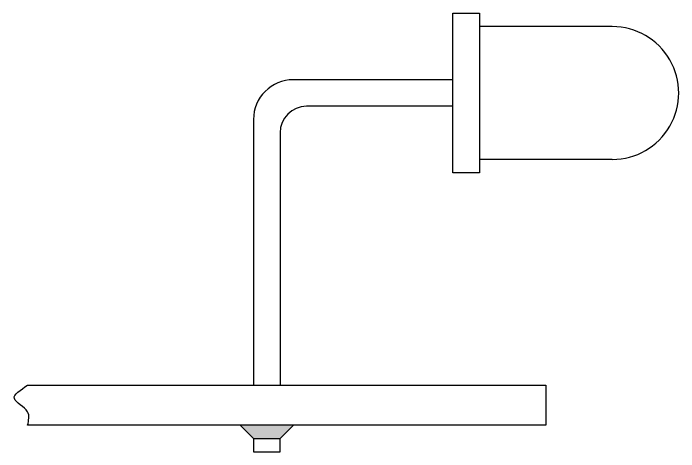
# Model space of a CAD drawing. Header units: millimetres. Extents: x 1127 to 1496, y -2533 to -2276.
# Drawn here: x 1127.46 to 1152.5, y -2373.5 to -2357 of the extents above; entities that cross this region are included whole.
import ezdxf

# ---------------------------------------------------------------- set-up
doc = ezdxf.new("R2010")
doc.units = ezdxf.units.MM
doc.layers.add('TOP', color=7, linetype='Continuous')

msp = doc.modelspace()

# ---------------------------------------------------------------- hatches: boundary and pattern name
at = {"layer": 'TOP'}
msp.add_hatch(color=256, dxfattribs=at).paths.add_polyline_path([(1136, -2372.5), (1138, -2372.5), (1137.5, -2373), (1136.5, -2373)])

# ---------------------------------------------------------------- linework, layer by layer
for p, q in [((1150, -2357.5), (1145, -2357.5)), ((1144, -2359.5), (1138, -2359.5)), ((1144, -2360.5), (1138.5, -2360.5)), ((1136.5, -2361), (1136.5, -2371)), ((1137.5, -2361.5), (1137.5, -2371)), ((1150, -2362.5), (1145, -2362.5)), ((1128, -2371), (1147.5, -2371)), ((1147.5, -2371), (1147.5, -2372.5)), ((1147.5, -2372.5), (1128, -2372.5)), ((1136, -2372.5), (1136.5, -2373)), ((1137.5, -2373), (1138, -2372.5)), ((1136.5, -2373), (1136.5, -2373.5)), ((1136.5, -2373), (1137.5, -2373)), ((1137.5, -2373.5), (1137.5, -2373)), ((1136.5, -2373.5), (1137.5, -2373.5))]:
    msp.add_line(p, q, dxfattribs=at)
msp.add_lwpolyline([(1144, -2357), (1145, -2357), (1145, -2363), (1144, -2363)], close=True, dxfattribs=at)
for centre, radius, start, end in [((1138, -2361), 1.5, 250.5288, 250.5288), ((1138, -2361), 1.5, 90, 180), ((1138.5, -2361.5), 1, 90, 180)]:
    msp.add_arc(centre, radius, start, end, dxfattribs=at)
msp.add_ellipse((1150, -2360), major_axis=(2.5, 0), ratio=1, start_param=4.712389, end_param=7.853982, dxfattribs=at)
msp.add_spline([(1128, -2372.5), (1128, -2372), (1127.5, -2371.5), (1128, -2371)], degree=3, dxfattribs=at)

doc.saveas('drawing.dxf')
